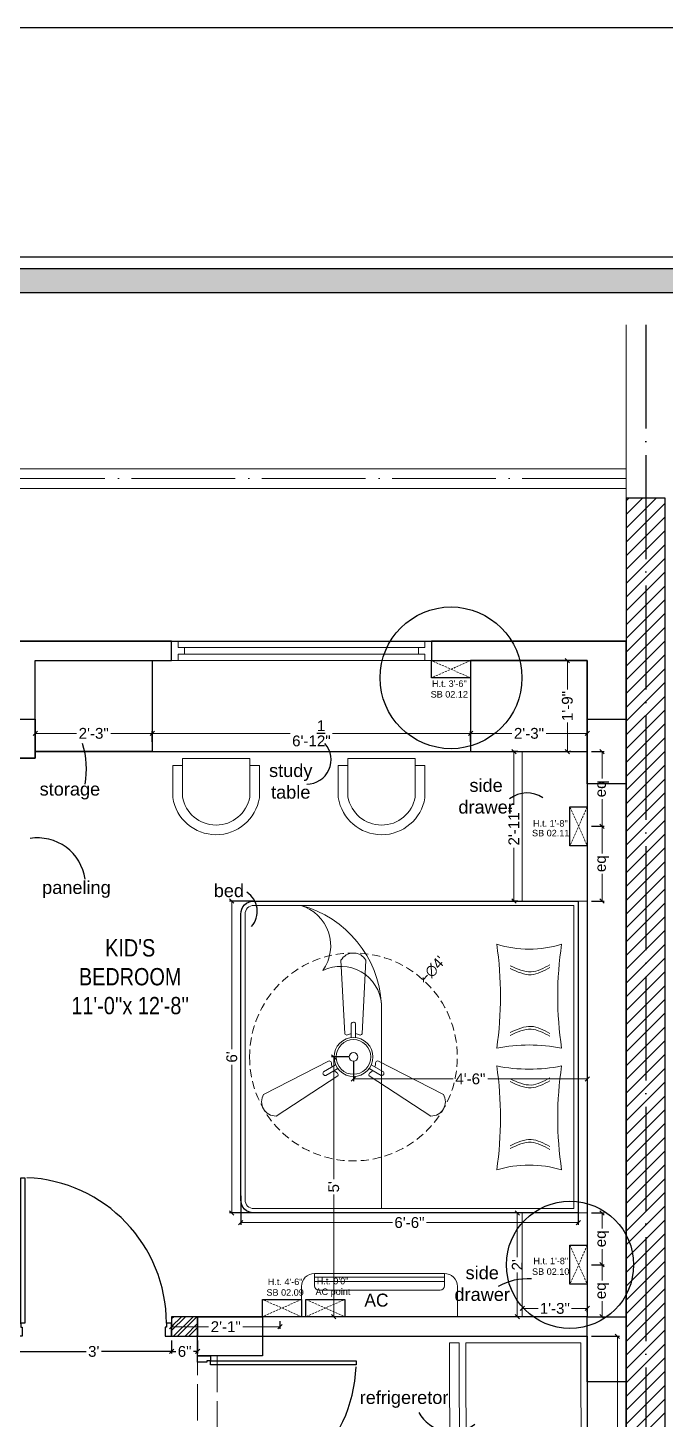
# Model space of a CAD drawing. Header units: millimetres. Extents: x 56222 to 3066687, y -650199 to -121287.
# Drawn here: x 148727.1 to 148874.3, y -177256.2 to -176934.9 of the extents above; entities that cross this region are included whole.
import ezdxf

# ---------------------------------------------------------------- set-up
doc = ezdxf.new("R2010")
doc.units = ezdxf.units.MM
doc.header["$MEASUREMENT"] = 0
doc.header["$PDMODE"] = 35
for name, pattern in [('ACAD_ISO02W100', [15, 12, -3]), ('ACAD_ISO04W100', [30, 24, -3, 0, -3]), ('DASHED', [0.75, 0.5, -0.25]), ('DASHED2', [0.375, 0.25, -0.125])]:
    doc.linetypes.add(name, pattern=pattern)
doc.layers.get('Defpoints').update_dxf_attribs({"color": 220})
doc.layers.add('AR DOOR', color=40, linetype='Continuous')
doc.layers.add('AR ELE-5', color=134, linetype='Continuous')
for name, color, linetype, lineweight in [('COLUMN', 1, 'Continuous', 30), ('dim05', 1, 'Continuous', 13), ('el', 7, 'Continuous', 20), ('ELEC-wires', 1, 'DASHED2', 13), ('Electrical', 84, 'Continuous', 30), ('FIRST FLOOR', 7, 'Continuous', 9), ('FIRST FLOOR ( DW_RAIL )', 7, 'Continuous', 9), ('FIRST FLOOR ( TEXT )', 7, 'Continuous', 9), ('FIRST FLOOR_( PLine )_', 251, 'Continuous', 30), ('FURNITURE', 32, 'Continuous', 9), ('GROUND FLOOR', 7, 'Continuous', 9), ('GROUND FLOOR  ( HATCH )', 251, 'Continuous', 9), ('GROUND FLOOR  ( PLINE )', 251, 'Continuous', 30), ('Labelling', 1, 'Continuous', 25), ('NAME PLATE', 7, 'Continuous', 25), ('Text', 7, 'Continuous', 15), ('wall', 7, 'Continuous', 30), ('X_PLOT', 1, 'Continuous', 9), ('XX~SLAB ( BEAM )~ ( DIM )', 7, 'Continuous', 9)]:
    doc.layers.add(name, color=color, linetype=linetype, lineweight=lineweight)
doc.layers.add('XX~SLAB ( PLINE )', color=251, linetype='Continuous', plot=False)
doc.styles.add('Arial', font='arial.ttf')
doc.styles.add('century g', font='GOTHIC.TTF')
doc.styles.add('KATHA', font='swissc.ttf')
doc.styles.get("Standard").update_dxf_attribs({"font": 'arial.ttf', "height": 6})
doc.styles.add('style4', font='ARIALN.TTF')
doc.styles.add('TEXT', font='eurr____.ttf')
doc.dimstyles.new('Archana', dxfattribs={"dimtxt": 2, "dimasz": 0.75, "dimexe": 0.5, "dimexo": 0.5, "dimgap": 0, "dimtad": 0, "dimzin": 0, "dimdsep": 46, "dimlunit": 4, "dimtxsty": 'century g', "dimblk": 'OBLIQUE', "dimcen": 0, "dimdle": 1, "dimclrd": 256, "dimclre": 256, "dimclrt": 256, "dimadec": 0, "dimazin": 0, "dimtfac": 1, "dimtofl": 0, "dimtmove": 1, "dimatfit": 3, "dimfxl": 1, "dimfxlon": 1, "dimtolj": 1, "dimtzin": 0, "dimlwd": -1, "dimlwe": -1, "dimarcsym": 0})
doc.dimstyles.new('ISO-25', dxfattribs={"dimtxt": 2.5, "dimasz": 1, "dimexe": 0.5, "dimexo": 1, "dimtad": 0, "dimdec": 1, "dimlunit": 4, "dimtxsty": 'Standard', "dimblk": 'OBLIQUE', "dimcen": 2.5, "dimclrd": 1, "dimclre": 1, "dimclrt": 5, "dimadec": 0, "dimazin": 0, "dimtfac": 1, "dimtdec": 1, "dimtmove": 0, "dimatfit": 3, "dimfxl": 1, "dimlwd": -1, "dimarcsym": 0})

# ---------------------------------------------------------------- blocks, each defined once
blk = doc.blocks.new('LAYOUT FILE')
at = {"layer": 'NAME PLATE', "true_color": 0xd39e00}
h = blk.add_hatch(color=42, dxfattribs=at)
h.paths.add_polyline_path([(3346889.83, -513806.18), (3346889.83, -514260.7), (3347535.56, -514260.7), (3347535.56, -513806.18)])
h.paths.add_polyline_path([(3346894.36, -513810.71), (3347531.03, -513810.71), (3347531.03, -514256.17), (3346894.36, -514256.17)], flags=16)
at = {"layer": 'NAME PLATE', "color": 42, "true_color": 0xd39e00}
for points in [[(3346887.56, -513803.91), (3347537.83, -513803.91), (3347537.83, -514262.96), (3346887.56, -514262.96)], [(3346889.83, -513806.18), (3347535.56, -513806.18), (3347535.56, -514260.7), (3346889.83, -514260.7)], [(3346894.36, -513810.71), (3347531.03, -513810.71), (3347531.03, -514256.17), (3346894.36, -514256.17)]]:
    blk.add_lwpolyline(points, close=True, dxfattribs=at)
blk = doc.blocks.new('_Oblique')
at = {"layer": 'wall', "color": 0, "lineweight": -2}
blk.add_line((-0.5, -0.5), (0.5, 0.5), dxfattribs=at)
blk = doc.blocks.new('*D116')
at = {"layer": 'Defpoints', "color": 0, "transparency": 16777216}
for p in [(148829.41, -177097.86), (148755.85, -177100.77), (148829.41, -177100.77)]:
    blk.add_point(p, dxfattribs=at)
at = {"layer": 'dim05', "color": 1, "linetype": 'Continuous', "lineweight": -2, "transparency": 16777216}
for p, q in [((148755.85, -177099.77), (148755.85, -177097.36)), ((148829.41, -177099.77), (148829.41, -177097.36))]:
    blk.add_line(p, q, dxfattribs=at)
at = {"layer": 'dim05', "color": 1, "linetype": 'Continuous', "transparency": 16777216}
for p, q in [((148755.85, -177097.86), (148787.76, -177097.86)), ((148829.41, -177097.86), (148797.49, -177097.86))]:
    blk.add_line(p, q, dxfattribs=at)
at = {"layer": 'dim05', "color": 1, "transparency": 16777216, "rotation": 180}
blk.add_blockref('_Oblique', (148755.85, -177097.86), dxfattribs=at)
at = {"layer": 'dim05', "color": 1, "transparency": 16777216}
blk.add_blockref('_Oblique', (148829.41, -177097.86), dxfattribs=at)
at = {"layer": 'dim05', "color": 5, "lineweight": 25, "transparency": 16777216, "insert": (148792.63, -177097.86), "char_height": 2.5, "attachment_point": 5, "style": 'Arial'}
blk.add_mtext('6\'-1{\\H1x;\\S1/2;}"', dxfattribs=at)
blk = doc.blocks.new('*D117')
at = {"layer": 'Defpoints', "color": 0, "transparency": 16777216}
for p in [(148851.75, -177081.04), (148852.79, -177081.04), (148851.55, -177102.04)]:
    blk.add_point(p, dxfattribs=at)
at = {"layer": 'dim05', "color": 1, "linetype": 'Continuous', "lineweight": -2, "transparency": 16777216}
for p, q in [((148851.79, -177081.04), (148851.25, -177081.04)), ((148852.55, -177102.04), (148852.25, -177102.04))]:
    blk.add_line(p, q, dxfattribs=at)
at = {"layer": 'dim05', "color": 1, "linetype": 'Continuous', "transparency": 16777216}
for p, q in [((148851.75, -177081.04), (148851.75, -177087.71)), ((148851.75, -177102.04), (148851.75, -177095.37))]:
    blk.add_line(p, q, dxfattribs=at)
at = {"layer": 'dim05', "color": 1, "transparency": 16777216}
for p, rotation in [((148851.75, -177081.04), 90), ((148851.75, -177102.04), 270)]:
    blk.add_blockref('_Oblique', p, dxfattribs=dict(at, rotation=rotation))
at = {"layer": 'dim05', "color": 5, "lineweight": 25, "transparency": 16777216, "insert": (148851.75, -177091.54), "char_height": 2.5, "attachment_point": 5, "rotation": 90, "style": 'Arial'}
blk.add_mtext('1\'-9"', dxfattribs=at)
blk = doc.blocks.new('*D118')
at = {"layer": 'Defpoints', "color": 0, "transparency": 16777216}
for p in [(148841.35, -177102.04), (148839.39, -177136.57), (148841.35, -177136.57)]:
    blk.add_point(p, dxfattribs=at)
at = {"layer": 'dim05', "color": 1, "linetype": 'Continuous', "lineweight": -2, "transparency": 16777216}
for p, q in [((148840.35, -177102.04), (148838.89, -177102.04)), ((148840.35, -177136.57), (148838.89, -177136.57))]:
    blk.add_line(p, q, dxfattribs=at)
at = {"layer": 'dim05', "color": 1, "linetype": 'Continuous', "transparency": 16777216}
for p, q in [((148839.39, -177102.04), (148839.39, -177114.36)), ((148839.39, -177136.57), (148839.39, -177124.25))]:
    blk.add_line(p, q, dxfattribs=at)
at = {"layer": 'dim05', "color": 1, "transparency": 16777216}
for p, rotation in [((148839.39, -177102.04), 90), ((148839.39, -177136.57), 270)]:
    blk.add_blockref('_Oblique', p, dxfattribs=dict(at, rotation=rotation))
at = {"layer": 'dim05', "color": 5, "lineweight": 25, "transparency": 16777216, "insert": (148839.39, -177119.3), "char_height": 2.5, "attachment_point": 5, "rotation": 90, "style": 'Arial'}
blk.add_mtext('2\'-11"', dxfattribs=at)
blk = doc.blocks.new('*D119')
at = {"layer": 'Defpoints', "color": 0, "transparency": 16777216}
for p in [(148841.35, -177208.57), (148840.18, -177232.54), (148841.35, -177232.54)]:
    blk.add_point(p, dxfattribs=at)
at = {"layer": 'dim05', "color": 1, "linetype": 'Continuous', "lineweight": -2, "transparency": 16777216}
for p, q in [((148840.35, -177208.57), (148839.68, -177208.57)), ((148840.35, -177232.54), (148839.68, -177232.54))]:
    blk.add_line(p, q, dxfattribs=at)
at = {"layer": 'dim05', "color": 1, "linetype": 'Continuous', "transparency": 16777216}
for p, q in [((148840.18, -177208.57), (148840.18, -177218.76)), ((148840.18, -177232.54), (148840.18, -177222.35))]:
    blk.add_line(p, q, dxfattribs=at)
at = {"layer": 'dim05', "color": 1, "transparency": 16777216}
for p, rotation in [((148840.18, -177208.57), 90), ((148840.18, -177232.54), 270)]:
    blk.add_blockref('_Oblique', p, dxfattribs=dict(at, rotation=rotation))
at = {"layer": 'dim05', "color": 5, "lineweight": 25, "transparency": 16777216, "insert": (148840.18, -177220.55), "char_height": 2.5, "attachment_point": 5, "rotation": 90, "style": 'Arial'}
blk.add_mtext("2'", dxfattribs=at)
blk = doc.blocks.new('*D120')
at = {"layer": 'Defpoints', "color": 0, "transparency": 16777216}
for p in [(148841.35, -177230.21), (148856.35, -177230.51), (148856.35, -177230.64)]:
    blk.add_point(p, dxfattribs=at)
at = {"layer": 'dim05', "color": 1, "linetype": 'Continuous', "transparency": 16777216}
for p, q in [((148841.35, -177230.64), (148845.02, -177230.64)), ((148856.35, -177230.64), (148852.68, -177230.64))]:
    blk.add_line(p, q, dxfattribs=at)
at = {"layer": 'dim05', "color": 1, "linetype": 'Continuous', "lineweight": -2, "transparency": 16777216}
for p, q in [((148841.35, -177231.21), (148841.35, -177231.14)), ((148856.35, -177231.51), (148856.35, -177231.14))]:
    blk.add_line(p, q, dxfattribs=at)
at = {"layer": 'dim05', "color": 1, "transparency": 16777216, "rotation": 180}
blk.add_blockref('_Oblique', (148841.35, -177230.64), dxfattribs=at)
at = {"layer": 'dim05', "color": 1, "transparency": 16777216}
blk.add_blockref('_Oblique', (148856.35, -177230.64), dxfattribs=at)
at = {"layer": 'dim05', "color": 5, "lineweight": 25, "transparency": 16777216, "insert": (148848.85, -177230.64), "char_height": 2.5, "attachment_point": 5, "style": 'Arial'}
blk.add_mtext('1\'-3"', dxfattribs=at)
blk = doc.blocks.new('*D121')
at = {"layer": 'Defpoints', "color": 0, "transparency": 16777216}
for p in [(148776.32, -177203.62), (148854.25, -177205.7), (148854.25, -177210.81)]:
    blk.add_point(p, dxfattribs=at)
at = {"layer": 'dim05', "color": 1, "linetype": 'Continuous', "lineweight": -2, "transparency": 16777216}
for p, q in [((148776.32, -177204.62), (148776.32, -177211.31)), ((148854.25, -177206.7), (148854.25, -177211.31))]:
    blk.add_line(p, q, dxfattribs=at)
at = {"layer": 'dim05', "color": 1, "linetype": 'Continuous', "transparency": 16777216}
for p, q in [((148776.32, -177210.81), (148811.33, -177210.81)), ((148854.25, -177210.81), (148819.24, -177210.81))]:
    blk.add_line(p, q, dxfattribs=at)
at = {"layer": 'dim05', "color": 1, "transparency": 16777216, "rotation": 180}
blk.add_blockref('_Oblique', (148776.32, -177210.81), dxfattribs=at)
at = {"layer": 'dim05', "color": 1, "transparency": 16777216}
blk.add_blockref('_Oblique', (148854.25, -177210.81), dxfattribs=at)
at = {"layer": 'dim05', "color": 5, "lineweight": 25, "transparency": 16777216, "insert": (148815.28, -177210.81), "char_height": 2.5, "attachment_point": 5, "style": 'Arial'}
blk.add_mtext('6\'-6"', dxfattribs=at)
blk = doc.blocks.new('*D122')
at = {"layer": 'Defpoints', "color": 0, "transparency": 16777216}
for p in [(148774.25, -177136.57), (148780.45, -177136.57), (148780.45, -177208.57)]:
    blk.add_point(p, dxfattribs=at)
at = {"layer": 'dim05', "color": 1, "linetype": 'Continuous', "lineweight": -2, "transparency": 16777216}
for p, q in [((148779.45, -177136.57), (148773.75, -177136.57)), ((148779.45, -177208.57), (148773.75, -177208.57))]:
    blk.add_line(p, q, dxfattribs=at)
at = {"layer": 'dim05', "color": 1, "linetype": 'Continuous', "transparency": 16777216}
for p, q in [((148774.25, -177136.57), (148774.25, -177170.78)), ((148774.25, -177208.57), (148774.25, -177174.35))]:
    blk.add_line(p, q, dxfattribs=at)
at = {"layer": 'dim05', "color": 1, "transparency": 16777216}
for p, rotation in [((148774.25, -177136.57), 90), ((148774.25, -177208.57), 270)]:
    blk.add_blockref('_Oblique', p, dxfattribs=dict(at, rotation=rotation))
at = {"layer": 'dim05', "color": 5, "lineweight": 25, "transparency": 16777216, "insert": (148774.25, -177172.57), "char_height": 2.5, "attachment_point": 5, "rotation": 90, "style": 'Arial'}
blk.add_mtext("6'", dxfattribs=at)
blk = doc.blocks.new('*D123')
at = {"layer": 'Defpoints', "color": 0, "transparency": 16777216}
for p in [(148856.35, -177093.26), (148856.35, -177097.86), (148829.41, -177100.77)]:
    blk.add_point(p, dxfattribs=at)
at = {"layer": 'dim05', "color": 1, "linetype": 'Continuous', "lineweight": -2, "transparency": 16777216}
for p, q in [((148856.35, -177094.26), (148856.35, -177098.36)), ((148829.41, -177099.77), (148829.41, -177097.36))]:
    blk.add_line(p, q, dxfattribs=at)
at = {"layer": 'dim05', "color": 1, "linetype": 'Continuous', "transparency": 16777216}
for p, q in [((148829.41, -177097.86), (148838.91, -177097.86)), ((148856.35, -177097.86), (148846.85, -177097.86))]:
    blk.add_line(p, q, dxfattribs=at)
at = {"layer": 'dim05', "color": 1, "transparency": 16777216, "rotation": 180}
blk.add_blockref('_Oblique', (148829.41, -177097.86), dxfattribs=at)
at = {"layer": 'dim05', "color": 1, "transparency": 16777216}
blk.add_blockref('_Oblique', (148856.35, -177097.86), dxfattribs=at)
at = {"layer": 'dim05', "color": 5, "lineweight": 25, "transparency": 16777216, "insert": (148842.88, -177097.86), "char_height": 2.5, "attachment_point": 5, "style": 'Arial'}
blk.add_mtext('2\'-3"', dxfattribs=at)
blk = doc.blocks.new('*D124')
at = {"layer": 'Defpoints', "color": 0, "transparency": 16777216}
for p in [(148728.85, -177096.77), (148755.85, -177097.86), (148755.85, -177100.77)]:
    blk.add_point(p, dxfattribs=at)
at = {"layer": 'dim05', "color": 1, "linetype": 'Continuous', "lineweight": -2, "transparency": 16777216}
for p, q in [((148728.85, -177097.77), (148728.85, -177098.36)), ((148755.85, -177099.77), (148755.85, -177097.36))]:
    blk.add_line(p, q, dxfattribs=at)
at = {"layer": 'dim05', "color": 1, "linetype": 'Continuous', "transparency": 16777216}
for p, q in [((148728.85, -177097.86), (148738.38, -177097.86)), ((148755.85, -177097.86), (148746.32, -177097.86))]:
    blk.add_line(p, q, dxfattribs=at)
at = {"layer": 'dim05', "color": 1, "transparency": 16777216, "rotation": 180}
blk.add_blockref('_Oblique', (148728.85, -177097.86), dxfattribs=at)
at = {"layer": 'dim05', "color": 1, "transparency": 16777216}
blk.add_blockref('_Oblique', (148755.85, -177097.86), dxfattribs=at)
at = {"layer": 'dim05', "color": 5, "lineweight": 25, "transparency": 16777216, "insert": (148742.35, -177097.86), "char_height": 2.5, "attachment_point": 5, "style": 'Arial'}
blk.add_mtext('2\'-3"', dxfattribs=at)
blk = doc.blocks.new('*U19')
for points in [[(-1160, 0), (-1120, 0), (-1120, 30), (-1110, 30), (-1110, 100), (-1160, 100)], [(0, 0), (0, -1120), (-30, -1120), (-30, 0)], [(40, 0), (0, 0), (0, 30), (-10, 30), (-10, 100), (40, 100)]]:
    blk.add_lwpolyline(points, close=True)
at = {"layer": 'AR ELE-5', "linetype": 'ByBlock', "ltscale": 15}
blk.add_arc((2, 1), 1122, 180.0347, 267.627, dxfattribs=at)
blk = doc.blocks.new('*D189')
at = {"layer": 'Defpoints', "color": 0, "transparency": 16777216}
for p in [(148760.35, -177237.04), (148766.35, -177237.04), (148760.35, -177240.57)]:
    blk.add_point(p, dxfattribs=at)
at = {"layer": 'dim05', "color": 5, "linetype": 'Continuous', "lineweight": -2, "transparency": 16777216}
for p, q in [((148760.35, -177238.04), (148760.35, -177241.07)), ((148766.35, -177238.04), (148766.35, -177241.07))]:
    blk.add_line(p, q, dxfattribs=at)
at = {"layer": 'dim05', "color": 5, "linetype": 'Continuous', "lineweight": 30, "transparency": 16777216}
for p, q in [((148760.35, -177240.57), (148761.28, -177240.57)), ((148766.35, -177240.57), (148765.42, -177240.57))]:
    blk.add_line(p, q, dxfattribs=at)
at = {"layer": 'dim05', "color": 5, "lineweight": 30, "transparency": 16777216, "rotation": 180}
blk.add_blockref('_Oblique', (148760.35, -177240.57), dxfattribs=at)
at = {"layer": 'dim05', "color": 5, "lineweight": 30, "transparency": 16777216}
blk.add_blockref('_Oblique', (148766.35, -177240.57), dxfattribs=at)
at = {"layer": 'dim05', "color": 5, "lineweight": 30, "transparency": 16777216, "insert": (148763.35, -177240.57), "char_height": 2.5, "attachment_point": 5, "style": 'Arial'}
blk.add_mtext('6"', dxfattribs=at)
blk = doc.blocks.new('*D190')
at = {"layer": 'Defpoints', "color": 0, "transparency": 16777216}
for p in [(148724.35, -177237.04), (148760.35, -177237.04), (148724.35, -177240.57)]:
    blk.add_point(p, dxfattribs=at)
at = {"layer": 'dim05', "color": 5, "linetype": 'Continuous', "lineweight": -2, "transparency": 16777216}
for p, q in [((148724.35, -177238.04), (148724.35, -177241.07)), ((148760.35, -177238.04), (148760.35, -177241.07))]:
    blk.add_line(p, q, dxfattribs=at)
at = {"layer": 'dim05', "color": 5, "linetype": 'Continuous', "lineweight": 30, "transparency": 16777216}
for p, q in [((148724.35, -177240.57), (148740.57, -177240.57)), ((148760.35, -177240.57), (148744.12, -177240.57))]:
    blk.add_line(p, q, dxfattribs=at)
at = {"layer": 'dim05', "color": 5, "lineweight": 30, "transparency": 16777216, "rotation": 180}
blk.add_blockref('_Oblique', (148724.35, -177240.57), dxfattribs=at)
at = {"layer": 'dim05', "color": 5, "lineweight": 30, "transparency": 16777216}
blk.add_blockref('_Oblique', (148760.35, -177240.57), dxfattribs=at)
at = {"layer": 'dim05', "color": 5, "lineweight": 30, "transparency": 16777216, "insert": (148742.35, -177240.57), "char_height": 2.5, "attachment_point": 5, "style": 'Arial'}
blk.add_mtext("3'", dxfattribs=at)
blk = doc.blocks.new('6616')
at = {"color": 242, "linetype": 'DASHED', "true_color": 0xcd2027}
for p, q in [((386784.79, -36915.77), (386775.78, -36911.78)), ((386784.79, -36911.78), (386775.78, -36915.77))]:
    blk.add_line(p, q, dxfattribs=at)
at = {"layer": 'ELEC-wires', "color": 5, "linetype": 'ByBlock', "lineweight": 30, "ltscale": 4}
blk.add_lwpolyline([(386775.78, -36911.78), (386784.79, -36911.78), (386784.79, -36915.77), (386775.78, -36915.77)], close=True, dxfattribs=at)
blk = doc.blocks.new('*D297')
at = {"layer": 'Defpoints', "color": 0, "transparency": 16777216}
for p in [(148760.35, -177232.54), (148785.36, -177232.54), (148785.36, -177234.84)]:
    blk.add_point(p, dxfattribs=at)
at = {"layer": 'dim05', "color": 1, "linetype": 'Continuous', "lineweight": -2, "transparency": 16777216}
for p, q in [((148760.35, -177233.54), (148760.35, -177235.34)), ((148785.36, -177233.54), (148785.36, -177235.34))]:
    blk.add_line(p, q, dxfattribs=at)
at = {"layer": 'dim05', "color": 1, "linetype": 'Continuous', "transparency": 16777216}
for p, q in [((148760.35, -177234.84), (148768.88, -177234.84)), ((148785.36, -177234.84), (148776.82, -177234.84))]:
    blk.add_line(p, q, dxfattribs=at)
at = {"layer": 'dim05', "color": 1, "transparency": 16777216, "rotation": 180}
blk.add_blockref('_Oblique', (148760.35, -177234.84), dxfattribs=at)
at = {"layer": 'dim05', "color": 1, "transparency": 16777216}
blk.add_blockref('_Oblique', (148785.36, -177234.84), dxfattribs=at)
at = {"layer": 'dim05', "color": 5, "lineweight": 25, "transparency": 16777216, "insert": (148772.85, -177234.84), "char_height": 2.5, "attachment_point": 5, "style": 'Arial'}
blk.add_mtext('2\'-1"', dxfattribs=at)
blk = doc.blocks.new('*D298')
at = {"layer": 'Defpoints', "color": 0, "transparency": 16777216}
for p in [(148856.35, -177220.55), (148856.35, -177232.54), (148859.76, -177232.54)]:
    blk.add_point(p, dxfattribs=at)
at = {"layer": 'dim05', "color": 1, "linetype": 'Continuous', "lineweight": -2, "transparency": 16777216}
for p, q in [((148857.35, -177220.55), (148860.26, -177220.55)), ((148857.35, -177232.54), (148860.26, -177232.54))]:
    blk.add_line(p, q, dxfattribs=at)
at = {"layer": 'dim05', "color": 1, "linetype": 'Continuous', "transparency": 16777216}
for p, q in [((148859.76, -177220.55), (148859.76, -177224.17)), ((148859.76, -177232.54), (148859.76, -177228.93))]:
    blk.add_line(p, q, dxfattribs=at)
at = {"layer": 'dim05', "color": 1, "transparency": 16777216}
for p, rotation in [((148859.76, -177220.55), 90), ((148859.76, -177232.54), 270)]:
    blk.add_blockref('_Oblique', p, dxfattribs=dict(at, rotation=rotation))
at = {"layer": 'dim05', "color": 5, "lineweight": 25, "transparency": 16777216, "insert": (148859.76, -177226.55), "char_height": 2.5, "attachment_point": 5, "rotation": 90, "style": 'Arial'}
blk.add_mtext('eq', dxfattribs=at)
blk = doc.blocks.new('*D299')
at = {"layer": 'Defpoints', "color": 0, "transparency": 16777216}
for p in [(148856.35, -177208.57), (148859.76, -177208.57), (148856.35, -177220.55)]:
    blk.add_point(p, dxfattribs=at)
at = {"layer": 'dim05', "color": 1, "linetype": 'Continuous', "lineweight": -2, "transparency": 16777216}
for p, q in [((148857.35, -177208.57), (148860.26, -177208.57)), ((148857.35, -177220.55), (148860.26, -177220.55))]:
    blk.add_line(p, q, dxfattribs=at)
at = {"layer": 'dim05', "color": 1, "linetype": 'Continuous', "transparency": 16777216}
for p, q in [((148859.76, -177208.57), (148859.76, -177212.18)), ((148859.76, -177220.55), (148859.76, -177216.94))]:
    blk.add_line(p, q, dxfattribs=at)
at = {"layer": 'dim05', "color": 1, "transparency": 16777216}
for p, rotation in [((148859.76, -177208.57), 90), ((148859.76, -177220.55), 270)]:
    blk.add_blockref('_Oblique', p, dxfattribs=dict(at, rotation=rotation))
at = {"layer": 'dim05', "color": 5, "lineweight": 25, "transparency": 16777216, "insert": (148859.76, -177214.56), "char_height": 2.5, "attachment_point": 5, "rotation": 90, "style": 'Arial'}
blk.add_mtext('eq', dxfattribs=at)
blk = doc.blocks.new('*D300')
at = {"layer": 'Defpoints', "color": 0, "transparency": 16777216}
for p in [(148856.35, -177119.3), (148856.35, -177136.57), (148859.76, -177136.57)]:
    blk.add_point(p, dxfattribs=at)
at = {"layer": 'dim05', "color": 1, "linetype": 'Continuous', "lineweight": -2, "transparency": 16777216}
for p, q in [((148857.35, -177119.3), (148860.26, -177119.3)), ((148857.35, -177136.57), (148860.26, -177136.57))]:
    blk.add_line(p, q, dxfattribs=at)
at = {"layer": 'dim05', "color": 1, "linetype": 'Continuous', "transparency": 16777216}
for p, q in [((148859.76, -177119.3), (148859.76, -177125.56)), ((148859.76, -177136.57), (148859.76, -177130.31))]:
    blk.add_line(p, q, dxfattribs=at)
at = {"layer": 'dim05', "color": 1, "transparency": 16777216}
for p, rotation in [((148859.76, -177119.3), 90), ((148859.76, -177136.57), 270)]:
    blk.add_blockref('_Oblique', p, dxfattribs=dict(at, rotation=rotation))
at = {"layer": 'dim05', "color": 5, "lineweight": 25, "transparency": 16777216, "insert": (148859.76, -177127.94), "char_height": 2.5, "attachment_point": 5, "rotation": 90, "style": 'Arial'}
blk.add_mtext('eq', dxfattribs=at)
blk = doc.blocks.new('*D301')
at = {"layer": 'Defpoints', "color": 0, "transparency": 16777216}
for p in [(148856.35, -177102.04), (148859.76, -177102.04), (148856.35, -177119.3)]:
    blk.add_point(p, dxfattribs=at)
at = {"layer": 'dim05', "color": 1, "linetype": 'Continuous', "lineweight": -2, "transparency": 16777216}
for p, q in [((148857.35, -177102.04), (148860.26, -177102.04)), ((148857.35, -177119.3), (148860.26, -177119.3))]:
    blk.add_line(p, q, dxfattribs=at)
at = {"layer": 'dim05', "color": 1, "linetype": 'Continuous', "transparency": 16777216}
for p, q in [((148859.76, -177102.04), (148859.76, -177108.3)), ((148859.76, -177119.3), (148859.76, -177113.05))]:
    blk.add_line(p, q, dxfattribs=at)
at = {"layer": 'dim05', "color": 1, "transparency": 16777216}
for p, rotation in [((148859.76, -177102.04), 90), ((148859.76, -177119.3), 270)]:
    blk.add_blockref('_Oblique', p, dxfattribs=dict(at, rotation=rotation))
at = {"layer": 'dim05', "color": 5, "lineweight": 25, "transparency": 16777216, "insert": (148859.76, -177110.67), "char_height": 2.5, "attachment_point": 5, "rotation": 90, "style": 'Arial'}
blk.add_mtext('eq', dxfattribs=at)
blk = doc.blocks.new('*D303')
at = {"layer": 'Defpoints', "color": 0, "transparency": 16777216}
for p in [(148856.35, -177237.04), (148856.35, -177301.29), (148863.33, -177301.29)]:
    blk.add_point(p, dxfattribs=at)
at = {"layer": 'dim05', "color": 1, "linetype": 'Continuous', "lineweight": -2, "transparency": 16777216}
for p, q in [((148857.35, -177237.04), (148863.83, -177237.04)), ((148857.35, -177301.29), (148863.83, -177301.29))]:
    blk.add_line(p, q, dxfattribs=at)
at = {"layer": 'dim05', "color": 1, "linetype": 'Continuous', "transparency": 16777216}
for p, q in [((148863.33, -177237.04), (148863.33, -177265.22)), ((148863.33, -177301.29), (148863.33, -177273.11))]:
    blk.add_line(p, q, dxfattribs=at)
at = {"layer": 'dim05', "color": 1, "transparency": 16777216}
for p, rotation in [((148863.33, -177237.04), 90), ((148863.33, -177301.29), 270)]:
    blk.add_blockref('_Oblique', p, dxfattribs=dict(at, rotation=rotation))
at = {"layer": 'dim05', "color": 5, "lineweight": 25, "transparency": 16777216, "insert": (148863.33, -177269.17), "char_height": 2.5, "attachment_point": 5, "rotation": 90, "style": 'Arial'}
blk.add_mtext('5\'-4"', dxfattribs=at)
blk = doc.blocks.new('fan')
at = {"layer": 'Electrical', "lineweight": 15, "ltscale": 20}
for p, q in [((3300835.29, -509900.78), (3300836.47, -509923.43)), ((3300841.81, -509923.43), (3300842.99, -509900.78)), ((3300838.47, -509924.57), (3300838.47, -509920.25)), ((3300839.81, -509920.28), (3300839.81, -509924.57)), ((3300831.66, -509931.77), (3300811.45, -509942.07)), ((3300866.83, -509942.07), (3300846.62, -509931.77)), ((3300815.3, -509948.74), (3300834.33, -509936.39)), ((3300829.93, -509935.08), (3300833.64, -509932.93)), ((3300834.31, -509934.09), (3300830.57, -509936.25)), ((3300843.95, -509936.39), (3300862.98, -509948.74)), ((3300847.68, -509936.23), (3300843.97, -509934.09)), ((3300844.64, -509932.93), (3300848.38, -509935.09))]:
    blk.add_line(p, q, dxfattribs=at)
at = {"layer": 'Electrical', "linetype": 'DASHED', "lineweight": 15, "ltscale": 5}
blk.add_circle((3300839.14, -509930.53), 32, dxfattribs=at)
at = {"layer": 'Electrical', "lineweight": 15, "ltscale": 20}
for centre, major_axis, start_param, end_param in [((3300839.14, -509902.94), (3.12, 3.12), -0.272136, 1.842967), ((3300837.1, -509923.08), (0.51, 0.51), 2.863014, 4.257784), ((3300839.14, -509926.42), (2.27, -2.27), 2.565057, 2.951308), ((3300839.13, -509920.5), (0.501, 0.501), -0.465536, 1.983618), ((3300839.14, -509926.42), (2.27, 2.27), 0.19032, 0.57657), ((3300841.18, -509923.08), (0.51, -0.51), 5.167028, 6.561799), ((3300839.14, -509930.53), (4.24, -4.24), 3.14161, 9.424795), ((3300839.14, -509930.53), (3.77, -3.77), 1.749190548672175e-05, 6.283202799085073), ((3300831.67, -509932.49), (0.51, -0.51), 0.978238, 2.373008), ((3300839.14, -509930.53), (0.943, 0.943), 1.570814, 7.853999), ((3300846.61, -509932.49), (0.51, -0.51), 2.339416, 3.734186), ((3300830.46, -509935.55), (0.501, -0.501), 3.199655, 5.648809), ((3300835.59, -509932.58), (2.27, -2.27), 3.855511, 4.241762), ((3300835.59, -509932.58), (2.27, -2.27), 4.659452, 5.045703), ((3300833.71, -509936.02), (0.51, 0.51), -1.325776, 0.068994), ((3300844.57, -509936.02), (0.51, -0.51), 3.072633, 4.467404), ((3300842.69, -509932.58), (2.27, 2.27), 4.37911, 4.765361), ((3300842.69, -509932.58), (2.27, 2.27), 5.183051, 5.569301), ((3300847.83, -509935.54), (0.501, 0.501), 3.723254, 6.172408), ((3300815.25, -509944.32), (3.12, -3.12), 3.393055, 5.508159), ((3300863.03, -509944.32), (3.12, -3.12), 5.48745, 7.602554)]:
    blk.add_ellipse(centre, major_axis=major_axis, ratio=1, start_param=start_param, end_param=end_param, dxfattribs=at)
blk = doc.blocks.new('*D314')
at = {"layer": 'Defpoints', "color": 0, "transparency": 16777216}
for p in [(148802.35, -177172.57), (148856.35, -177172.57), (148856.35, -177177.64)]:
    blk.add_point(p, dxfattribs=at)
at = {"layer": 'dim05', "color": 1, "linetype": 'Continuous', "lineweight": -2, "transparency": 16777216}
for p, q in [((148802.35, -177173.57), (148802.35, -177178.14)), ((148856.35, -177173.57), (148856.35, -177178.14))]:
    blk.add_line(p, q, dxfattribs=at)
at = {"layer": 'dim05', "color": 1, "linetype": 'Continuous', "transparency": 16777216}
for p, q in [((148802.35, -177177.64), (148825.35, -177177.64)), ((148856.35, -177177.64), (148833.35, -177177.64))]:
    blk.add_line(p, q, dxfattribs=at)
at = {"layer": 'dim05', "color": 1, "transparency": 16777216, "rotation": 180}
blk.add_blockref('_Oblique', (148802.35, -177177.64), dxfattribs=at)
at = {"layer": 'dim05', "color": 1, "transparency": 16777216}
blk.add_blockref('_Oblique', (148856.35, -177177.64), dxfattribs=at)
at = {"layer": 'dim05', "color": 5, "lineweight": 25, "transparency": 16777216, "insert": (148829.35, -177177.64), "char_height": 2.5, "attachment_point": 5, "style": 'Arial'}
blk.add_mtext('4\'-6"', dxfattribs=at)
blk = doc.blocks.new('*D315')
at = {"layer": 'Defpoints', "color": 0, "transparency": 16777216}
for p in [(148802.35, -177172.57), (148797.79, -177232.54), (148803.57, -177232.54)]:
    blk.add_point(p, dxfattribs=at)
at = {"layer": 'dim05', "color": 1, "linetype": 'Continuous', "lineweight": -2, "transparency": 16777216}
for p, q in [((148801.35, -177172.57), (148797.29, -177172.57)), ((148802.57, -177232.54), (148797.29, -177232.54))]:
    blk.add_line(p, q, dxfattribs=at)
at = {"layer": 'dim05', "color": 1, "linetype": 'Continuous', "transparency": 16777216}
for p, q in [((148797.79, -177172.57), (148797.79, -177200.78)), ((148797.79, -177232.54), (148797.79, -177204.33))]:
    blk.add_line(p, q, dxfattribs=at)
at = {"layer": 'dim05', "color": 1, "transparency": 16777216}
for p, rotation in [((148797.79, -177172.57), 90), ((148797.79, -177232.54), 270)]:
    blk.add_blockref('_Oblique', p, dxfattribs=dict(at, rotation=rotation))
at = {"layer": 'dim05', "color": 5, "lineweight": 25, "transparency": 16777216, "insert": (148797.79, -177202.55), "char_height": 2.5, "attachment_point": 5, "rotation": 90, "style": 'Arial'}
blk.add_mtext("5'", dxfattribs=at)
blk = doc.blocks.new('*D318')
at = {"layer": 'Defpoints', "color": 0, "transparency": 16777216}
for p in [(148818.46, -177154.78), (148786.24, -177190.35)]:
    blk.add_point(p, dxfattribs=at)
at = {"layer": 'dim05', "transparency": 16777216}
blk.add_line((148819.47, -177153.67), (148818.46, -177154.78), dxfattribs=at)
at = {"layer": 'dim05', "transparency": 16777216, "xscale": 0.75, "yscale": 0.75, "zscale": 0.75, "rotation": 227.8301719995412}
blk.add_blockref('_Oblique', (148818.46, -177154.78), dxfattribs=at)
at = {"layer": 'dim05', "color": 5, "lineweight": 25, "transparency": 16777216, "insert": (148821.22, -177151.73), "char_height": 2.5, "attachment_point": 5, "rotation": 47.8302, "style": 'century g'}
blk.add_mtext("\\A1;∅4'", dxfattribs=at)
blk = doc.blocks.new('ac paln')
at = {"layer": 'Electrical', "lineweight": 15}
for p, q in [((389238.69, -37646.36), (389238.69, -37610.34)), ((389238.69, -37610.34), (389245.67, -37610.34)), ((389244.81, -37642.35), (389244.81, -37614.35)), ((389245.81, -37613.35), (389248.68, -37613.35)), ((389246.82, -37643.35), (389246.82, -37613.35)), ((389247.82, -37643.35), (389247.82, -37613.35)), ((389248.68, -37613.35), (389248.68, -37643.35)), ((389248.68, -37643.35), (389248.68, -37613.35)), ((389245.81, -37643.35), (389248.68, -37643.35)), ((389248.68, -37643.35), (389248.68, -37643.35)), ((389245.67, -37646.36), (389238.69, -37646.36))]:
    blk.add_line(p, q, dxfattribs=at)
for centre, start, end in [((389245.67, -37613.35), 0, 90), ((389245.67, -37643.35), 270, 0)]:
    blk.add_arc(centre, 3.01, start, end, dxfattribs=at)
at = {"layer": 'Electrical', "lineweight": 15, "extrusion": (0, 0, -1)}
for centre, start_param, end_param in [((389245.81, -37614.35), -0.785398, 0.785398), ((389245.81, -37642.35), 3.926991, 5.497787)]:
    blk.add_ellipse(centre, major_axis=(-0.71, 0.71), ratio=1, start_param=start_param, end_param=end_param, dxfattribs=at)
at = {"layer": 'Text', "style": 'TEXT'}
blk.add_text('AC', height=3, rotation=270, dxfattribs=at).set_placement((389241.02, -37624.87))

msp = doc.modelspace()

# ---------------------------------------------------------------- hatches: boundary and pattern name
at = {"layer": 'GROUND FLOOR  ( HATCH )'}
h = msp.add_hatch(dxfattribs=at)
h.set_pattern_fill('ANSI31', color=6, scale=18, style=0)
h.set_pattern_definition([(45, (32333.6614, -14773.8683), (-1.590990258, 1.590990258), [])])
h.paths.add_polyline_path([(148874.347, -177043.543), (148865.347, -177043.543), (148865.347, -177387.043), (148874.347, -177387.043)])
at = {"layer": 'GROUND FLOOR  ( PLINE )', "lineweight": 5}
h = msp.add_hatch(dxfattribs=at)
h.set_pattern_fill('ANSI32', color=3, scale=5)
h.set_pattern_definition([(45, (-603.2962, 0), (-1.325825215, 1.325825215), []), (45, (-602.4123, 0), (-1.325825215, 1.325825215), [])])
h.paths.add_polyline_path([(148766.347, -177232.543), (148760.347, -177232.543), (148760.347, -177237.043), (148766.347, -177237.043)])

# ---------------------------------------------------------------- linework, layer by layer
at = {"layer": 'COLUMN'}
for points in [[(148719.847, -177094.543), (148728.847, -177094.543), (148728.847, -177103.543), (148719.847, -177103.543)], [(148856.347, -177094.543), (148865.347, -177094.543), (148865.347, -177109.543), (148856.347, -177109.543)], [(148781.347, -177232.543), (148781.347, -177241.543), (148766.347, -177241.543), (148766.347, -177232.543)], [(148856.347, -177232.543), (148865.347, -177232.543), (148865.347, -177247.543), (148856.347, -177247.543)]]:
    msp.add_lwpolyline(points, close=True, dxfattribs=at)
at = {"layer": 'FIRST FLOOR'}
for p, q in [((148464.847, -177076.543), (148865.347, -177076.543)), ((148760.347, -177081.043), (148760.347, -177076.543)), ((148820.347, -177081.043), (148820.347, -177076.543)), ((148865.347, -177076.543), (148865.347, -177387.043)), ((148728.847, -177081.043), (148856.347, -177081.043)), ((148728.847, -177103.543), (148728.847, -177081.043)), ((148856.347, -177081.043), (148856.347, -177232.543)), ((148766.347, -177232.543), (148766.347, -177237.043)), ((148766.347, -177232.543), (148856.347, -177232.543)), ((148766.347, -177237.043), (148856.347, -177237.043)), ((148856.347, -177237.043), (148856.347, -177364.543))]:
    msp.add_line(p, q, dxfattribs=at)
at = {"layer": 'FIRST FLOOR', "linetype": 'ACAD_ISO02W100', "ltscale": 0.7}
msp.add_lwpolyline([(148770.847, -177277.543), (148766.347, -177277.543), (148766.347, -177241.543), (148770.847, -177241.543)], close=True, dxfattribs=at)
at = {"layer": 'FIRST FLOOR ( DW_RAIL )'}
msp.add_lwpolyline([(148820.347, -177076.543), (148818.847, -177076.543), (148818.847, -177078.043), (148817.347, -177078.043), (148817.347, -177079.543), (148763.347, -177079.543), (148763.347, -177078.043), (148761.847, -177078.043), (148761.847, -177076.543), (148760.347, -177076.543), (148760.347, -177081.043), (148761.847, -177081.043), (148761.847, -177079.543), (148763.347, -177079.543), (148763.347, -177078.043), (148817.347, -177078.043), (148817.347, -177079.543), (148818.847, -177079.543), (148818.847, -177081.043), (148820.347, -177081.043), (148820.347, -177076.543), (148760.347, -177076.543), (148760.347, -177081.043), (148820.347, -177081.043)], close=True, dxfattribs=at)
at = {"layer": 'FIRST FLOOR_( PLine )_'}
for points in [[(148728.847, -177081.043), (148760.347, -177081.043), (148760.347, -177076.543), (148646.347, -177076.543), (148646.347, -177081.043), (148719.847, -177081.043), (148719.847, -177178.543), (148724.347, -177178.543), (148724.347, -177103.543), (148728.847, -177103.543)], [(148865.347, -177076.543), (148820.347, -177076.543), (148820.347, -177081.043), (148856.347, -177081.043), (148856.347, -177232.543), (148766.347, -177232.543), (148766.347, -177237.043), (148856.347, -177237.043), (148856.347, -177364.543), (148823.342, -177364.543), (148823.342, -177369.043), (148856.347, -177369.043), (148856.347, -177387.043), (148865.347, -177387.043)]]:
    msp.add_lwpolyline(points, close=True, dxfattribs=at)
at = {"layer": 'FURNITURE', "lineweight": 30}
msp.add_line((148728.847, -177102.043), (148856.347, -177102.043), dxfattribs=at)
at = {"layer": 'FURNITURE'}
for p, q in [((148762.829, -177107.532, -0.036), (148762.829, -177103.625, -0.036)), ((148778.38, -177103.625, -0.036), (148762.829, -177103.625, -0.036)), ((148778.38, -177103.625, -0.036), (148778.38, -177107.532, -0.036)), ((148801.062, -177107.532, -0.036), (148801.062, -177103.625, -0.036)), ((148816.613, -177103.625, -0.036), (148801.062, -177103.625, -0.036)), ((148816.613, -177103.625, -0.036), (148816.613, -177107.532, -0.036)), ((148808.822, -177207.567), (148808.822, -177160.374))]:
    msp.add_line(p, q, dxfattribs=at)
at = {"layer": 'FURNITURE', "lineweight": 30}
for points in [[(148728.847, -177081.043), (148755.847, -177081.043), (148755.847, -177102.043), (148728.847, -177102.043)], [(148856.347, -177081.043), (148829.405, -177081.043), (148829.405, -177102.043), (148856.347, -177102.043)]]:
    msp.add_lwpolyline(points, close=True, dxfattribs=at)
at = {"layer": 'FURNITURE'}
for points in [[(148856.347, -177102.043), (148841.347, -177102.043), (148841.347, -177136.567), (148856.347, -177136.567)], [(148856.347, -177208.567), (148841.347, -177208.567), (148841.347, -177232.543), (148856.347, -177232.543)], [(148824.614, -177268.541), (148826.827, -177268.541), (148826.741, -177238.543), (148824.528, -177238.543)], [(148828.376, -177268.541), (148854.933, -177268.541), (148854.847, -177238.543), (148828.29, -177238.543)]]:
    msp.add_lwpolyline(points, close=True, dxfattribs=at)
at = {"layer": 'FURNITURE', "elevation": -0.036, "flags": 128}
for points in [[(148762.838, -177105.31), (148760.613, -177105.31), (148760.613, -177112.692, 0.8536134), (148780.613, -177112.744), (148780.613, -177105.31), (148778.389, -177105.31)], [(148762.838, -177107.532), (148762.838, -177105.31), (148762.836, -177112.509, 0.8357584), (148778.391, -177112.554), (148778.391, -177107.532), (148778.391, -177105.31)], [(148801.071, -177105.31), (148798.846, -177105.31), (148798.846, -177112.692, 0.8536134), (148818.846, -177112.744), (148818.846, -177105.31), (148816.622, -177105.31)], [(148801.071, -177107.532), (148801.071, -177105.31), (148801.069, -177112.509, 0.8357584), (148816.624, -177112.554), (148816.624, -177107.532), (148816.624, -177105.31)]]:
    msp.add_lwpolyline(points, format="xyb", dxfattribs=at)
at = {"layer": 'FURNITURE', "lineweight": 30}
msp.add_lwpolyline([(148776.318, -177205.567), (148776.318, -177139.567, -0.4142136), (148779.318, -177136.567), (148854.248, -177136.567), (148854.248, -177208.567), (148779.318, -177208.567, -0.4142136)], format="xyb", close=True, dxfattribs=at)
at = {"layer": 'FURNITURE'}
for points in [[(148777.318, -177205.567), (148777.318, -177139.567, -0.4142136), (148779.318, -177137.567), (148853.248, -177137.567), (148853.248, -177207.567), (148779.318, -177207.567, -0.4142136)], [(148795.3, -177152.578, -0.5279651), (148808.822, -177160.374, 0.3234751), (148790.179, -177137.567, -0.5087425), (148795.3, -177152.578)]]:
    msp.add_lwpolyline(points, format="xyb", close=True, dxfattribs=at)
at = {"layer": 'FURNITURE', "elevation": -0.005}
for points in [[(148835.428, -177170.558, -0.1005861), (148850.428, -177170.558, -0.0757258), (148850.428, -177146.558, -0.1489672), (148835.428, -177146.558, -0.0741156)], [(148835.428, -177174.639, 0.1005861), (148850.428, -177174.639, 0.0757258), (148850.428, -177198.639, 0.1489672), (148835.428, -177198.639, 0.0741156)]]:
    msp.add_lwpolyline(points, format="xyb", close=True, dxfattribs=at)
at = {"layer": 'FURNITURE'}
for points in [[(148847.689, -177151.3, -0.005), (148846.272, -177152.072, -0.005), (148843.278, -177153.703, -0.005), (148840.162, -177152.262, -0.005), (148838.52, -177151.503, -0.005)], [(148847.689, -177151.944, -0.005), (148846.272, -177152.716, -0.005), (148843.278, -177154.347, -0.005), (148840.162, -177152.907, -0.005), (148838.52, -177152.148, -0.005)], [(148847.689, -177167.136, -0.005), (148846.272, -177166.364, -0.005), (148843.278, -177164.733, -0.005), (148840.162, -177166.173, -0.005), (148838.52, -177166.932, -0.005)], [(148847.689, -177167.78, -0.005), (148846.272, -177167.008, -0.005), (148843.278, -177165.377, -0.005), (148840.162, -177166.818, -0.005), (148838.52, -177167.577, -0.005)], [(148847.689, -177177.417, -0.005), (148846.272, -177178.189, -0.005), (148843.278, -177179.819, -0.005), (148840.162, -177178.379, -0.005), (148838.52, -177177.62, -0.005)], [(148847.689, -177178.061, -0.005), (148846.272, -177178.833, -0.005), (148843.278, -177180.464, -0.005), (148840.162, -177179.024, -0.005), (148838.52, -177178.265, -0.005)], [(148847.689, -177193.252, -0.005), (148846.272, -177192.48, -0.005), (148843.278, -177190.85, -0.005), (148840.162, -177192.29, -0.005), (148838.52, -177193.049, -0.005)], [(148847.689, -177193.897, -0.005), (148846.272, -177193.125, -0.005), (148843.278, -177191.494, -0.005), (148840.162, -177192.935, -0.005), (148838.52, -177193.694, -0.005)]]:
    msp.add_open_spline(points, degree=3, knots=[0, 0, 0, 0, 4.5779171, 9.671137, 9.671137, 9.671137, 9.671137], dxfattribs=at)
at = {"layer": 'GROUND FLOOR'}
for p, q in [((148865.347, -177003.494), (148865.347, -177524.427)), ((148865.347, -177003.494), (148865.347, -177100.543)), ((148365.097, -177036.793), (148865.347, -177036.793)), ((148369.597, -177041.293), (148865.347, -177041.293))]:
    msp.add_line(p, q, dxfattribs=at)
at = {"layer": 'GROUND FLOOR', "color": 1, "linetype": 'ACAD_ISO04W100'}
msp.add_line((148869.847, -177003.494), (148869.847, -177387.043), dxfattribs=at)
msp.add_lwpolyline([(148865.347, -177039.043), (148367.347, -177039.043), (148367.347, -177501.543), (148865.347, -177501.543)], dxfattribs=at)
at = {"layer": 'GROUND FLOOR', "color": 6, "lineweight": 30}
msp.add_lwpolyline([(148874.347, -177043.543), (148865.347, -177043.543), (148865.347, -177387.043), (148874.347, -177387.043)], close=True, dxfattribs=at)
at = {"layer": 'GROUND FLOOR  ( PLINE )', "color": 3}
msp.add_lwpolyline([(148760.347, -177237.043), (148766.347, -177237.043), (148766.347, -177232.543), (148760.347, -177232.543)], close=True, dxfattribs=at)
at = {"layer": 'Labelling', "color": 1}
for centre, radius, start, end in [((148721.827, -177106.069), 18.849, 349.29017, 18.10049), ((148791.566, -177103.954), 5.618, 269.80181, 41.74807), ((148842.416, -177118.007), 6.407, 54.86034, 128.58666), ((148729.388, -177133.055), 11.072, 8.18809, 99.00261), ((148774.781, -177138.963, -0.07), 5.332, 319.17714, 56.23175), ((148842.635, -177238.21), 14.417, 86.74834, 118.44014), ((148825.066, -177250.354), 8.775, 209.29202, 307.29931)]:
    msp.add_arc(centre, radius, start, end, dxfattribs=at)
at = {"layer": 'X_PLOT', "linetype": 'ACAD_ISO04W100', "lineweight": 30}
msp.add_line((148869.847, -177003.494), (148869.847, -177524.427), dxfattribs=at)
at = {"layer": 'XX~SLAB ( BEAM )~ ( DIM )', "color": 242, "lineweight": 30, "true_color": 0xcd2027}
msp.add_lwpolyline([(150032.597, -176934.95), (147249.712, -176934.95), (147249.712, -177588.007), (150032.597, -177588.007)], close=True, dxfattribs=at)
for centre, radius in [((148824.876, -177085.03), 16.379), ((148852.36, -177220.555), 14.688)]:
    msp.add_circle(centre, radius, dxfattribs=at)
at = {"layer": 'XX~SLAB ( PLINE )'}
msp.add_lwpolyline([(148460.347, -177076.543), (148865.347, -177076.543), (148865.347, -177387.043), (148856.347, -177387.043), (148836.543, -177387.043), (148796.206, -177387.043), (148770.847, -177387.043), (148628.347, -177387.043), (148628.347, -177423.043), (148460.347, -177423.043)], close=True, dxfattribs=at)

# ---------------------------------------------------------------- block references
at = {"layer": 'AR DOOR', "linetype": 'ByBlock', "lineweight": -2, "extrusion": (0, 0, -1), "xscale": -0.02999999999996949, "yscale": 0.02999999999996949, "zscale": -0.02999999999996949}
for p, rotation in [((-148725.547, -177234.043), 180), ((-148769.347, -177242.743), 270)]:
    msp.add_blockref('*U19', p, dxfattribs=dict(at, rotation=rotation))
at = {"layer": 'dim05', "color": 1, "lineweight": 35, "xscale": -0.7500069902881101, "yscale": 0.7500069902881101, "zscale": 0.7500069902881101}
msp.add_blockref('fan', (2624454.776, 205278.894), dxfattribs=at)
at = {"layer": 'el', "color": 1}
for p in [(-237955.411, -140169.259), (-237994.436, -140316.772)]:
    msp.add_blockref('6616', p, dxfattribs=at)
for p, rotation in [((111940.577, -563899.592), 90), ((111940.577, -564000.842), 90), ((535576.144, -214144.326), 180)]:
    msp.add_blockref('6616', p, dxfattribs=dict(at, rotation=rotation))
at = {"layer": 'el', "color": 18, "true_color": 0x000000, "rotation": 89.99999999999999}
msp.add_blockref('ac paln', (111179.997, -566471.231), dxfattribs=at)
at = {"layer": 'NAME PLATE', "lineweight": 0, "xscale": 1.209046105522275, "yscale": 1.209046105522275, "zscale": 1.209046105522275}
msp.add_blockref('LAYOUT FILE', (-3898268.708, 444224.807, 0.126), dxfattribs=at)

# ---------------------------------------------------------------- texts
at = {"layer": 'Electrical', "color": 5, "transparency": 33554687}
for s, p in [('SB 02.12', (148820.172, -177089.585)), ('SB 02.11', (148843.595, -177121.627)), ('SB 02.10', (148843.595, -177222.877)), ('SB 02.09', (148782.245, -177227.69)), ('AC point', (148793.589, -177227.524))]:
    msp.add_text(s, height=1.5, dxfattribs=at).set_placement(p)
at = {"layer": 'Electrical', "color": 240, "true_color": 0xed1f24, "transparency": 33554687}
for s, p in [('H.t. 3\'-6"', (148820.484, -177087.122)), ('H.t. 1\'-8"', (148843.813, -177119.387)), ('H.t. 1\'-8"', (148843.907, -177220.414)), ('H.t. 4\'-6"', (148782.558, -177225.227)), ('H.t. 9\'0"', (148793.871, -177225.054))]:
    msp.add_text(s, height=1.5, dxfattribs=at).set_placement(p)
at = {"layer": 'FIRST FLOOR ( TEXT )', "insert": (148750.766, -177154.066), "char_height": 4, "attachment_point": 5, "style": 'KATHA'}
msp.add_mtext("KID'S\\PBEDROOM\\P11'-0''x 12'-8''", dxfattribs=at)
at = {"layer": 'Labelling', "color": 1, "char_height": 3, "width": 33.45427, "attachment_point": 5, "style": 'style4'}
for s, insert in [('\\A1;{\\fArial|b0|i0|c0|p34;study \\Ptable}', (148787.861, -177108.951, -0.001)), ('\\A1;{\\fArial|b0|i0|c0|p34;storage}', (148736.846, -177111.17, -0.001)), ('\\A1;{\\fArial|b0|i0|c0|p34;side \\Pdrawer}', (148832.981, -177112.378, -0.001)), ('\\A1;{\\fArial|b0|i0|c0|p34;paneling}', (148738.356, -177133.881, -0.001)), ('\\A1;\\pxql;{\\fArial|b0|i0|c0|p34;bed}', (148786.801, -177134.18, -0.07)), ('\\A1;{\\fArial|b0|i0|c0|p34;side \\Pdrawer}', (148832.083, -177224.912, -0.001)), ('\\A1;\\pxql;{\\fArial|b0|i0|c0|p34;refrigeretor }', (148820.508, -177251.636, 0.008))]:
    msp.add_mtext(s, dxfattribs=dict(at, insert=insert))

# ---------------------------------------------------------------- dimensions: what is measured, and where the dimension line sits
at = {"layer": 'dim05', "color": 27, "lineweight": 25, "true_color": 0x7d5120}
for base, p1, p2, override, picture, middle in [((148851.754, -177081.043), (148851.545, -177102.043), (148852.789, -177081.043), {"dimtxsty": 'Arial'}, '*D117', (148851.754, -177091.543)), ((148839.387, -177136.567), (148841.347, -177102.043), (148841.347, -177136.567), {"dimdec": 0, "dimtxsty": 'Arial'}, '*D118', (148839.387, -177119.305)), ((148774.253, -177136.567), (148780.448, -177208.567), (148780.448, -177136.567), {"dimtxsty": 'Arial'}, '*D122', (148774.253, -177172.567)), ((148797.792, -177232.543), (148802.347, -177172.567), (148803.571, -177232.543), {"dimtxsty": 'Arial'}, '*D315', (148797.792, -177202.555)), ((148840.175, -177232.543), (148841.347, -177208.567), (148841.347, -177232.543), {"dimtxsty": 'Arial'}, '*D119', (148840.175, -177220.555)), ((148863.33, -177301.289), (148856.347, -177237.043), (148856.347, -177301.289), {"dimtxsty": 'Arial'}, '*D303', (148863.33, -177269.166))]:
    dim = msp.add_linear_dim(base=base, p1=p1, p2=p2, angle=90, dimstyle='ISO-25', override=override, dxfattribs=at)
    dim.commit()
    dim.dimension.update_dxf_attribs({"geometry": picture, "text_midpoint": middle})
for base, p1, p2, picture, middle in [((148856.347, -177097.861), (148829.405, -177100.77), (148856.347, -177093.256), '*D123', (148842.876, -177097.861)), ((148755.847, -177097.861), (148728.847, -177096.769), (148755.847, -177100.77), '*D124', (148742.347, -177097.861)), ((148829.405, -177097.861), (148755.847, -177100.77), (148829.405, -177100.77), '*D116', (148792.626, -177097.861)), ((148856.347, -177177.64), (148802.347, -177172.567), (148856.347, -177172.567), '*D314', (148829.347, -177177.64)), ((148854.248, -177210.809), (148776.318, -177203.625), (148854.248, -177205.7), '*D121', (148815.283, -177210.809)), ((148856.347, -177230.639), (148841.347, -177230.214), (148856.347, -177230.512), '*D120', (148848.847, -177230.639)), ((148785.361, -177234.842), (148760.347, -177232.543), (148785.361, -177232.543), '*D297', (148772.854, -177234.842))]:
    dim = msp.add_linear_dim(base=base, p1=p1, p2=p2, dimstyle='ISO-25', override={"dimtxsty": 'Arial'}, dxfattribs=at)
    dim.commit()
    dim.dimension.update_dxf_attribs({"geometry": picture, "text_midpoint": middle})
for base, p1, p2, angle, picture, middle in [((148859.764, -177102.043), (148856.347, -177119.305), (148856.347, -177102.043), 270, '*D301', (148859.764, -177110.674)), ((148859.764, -177136.567), (148856.347, -177119.305), (148856.347, -177136.567), 90, '*D300', (148859.764, -177127.936)), ((148859.764, -177208.567), (148856.347, -177220.555), (148856.347, -177208.567), 270, '*D299', (148859.764, -177214.561)), ((148859.764, -177232.543), (148856.347, -177220.555), (148856.347, -177232.543), 90, '*D298', (148859.764, -177226.549))]:
    dim = msp.add_linear_dim(base=base, p1=p1, p2=p2, angle=angle, text='eq', dimstyle='ISO-25', override={"dimtxsty": 'Arial'}, dxfattribs=at)
    dim.commit()
    dim.dimension.update_dxf_attribs({"geometry": picture, "text_midpoint": middle})
dim = msp.add_diameter_dim_2p(p1=(148786.235, -177190.355), p2=(148818.459, -177154.779), dimstyle='Archana', override={"dimtxt": 2.5, "dimclrt": 5}, dxfattribs=at)
dim.commit()
dim.dimension.update_dxf_attribs({"geometry": '*D318', "text_midpoint": (148821.221, -177151.73)})
at = {"layer": 'dim05', "color": 27, "lineweight": 30, "true_color": 0x7d5120}
for base, p1, p2, picture, middle in [((148724.347, -177240.569), (148760.347, -177237.043), (148724.347, -177237.043), '*D190', (148742.347, -177240.569)), ((148760.347, -177240.569), (148766.347, -177237.043), (148760.347, -177237.043), '*D189', (148763.347, -177240.569))]:
    dim = msp.add_linear_dim(base=base, p1=p1, p2=p2, dimstyle='ISO-25', override={"dimtxsty": 'Arial', "dimclrd": 5, "dimclre": 5, "dimlwd": 30}, dxfattribs=at)
    dim.commit()
    dim.dimension.update_dxf_attribs({"geometry": picture, "text_midpoint": middle})

doc.saveas('drawing.dxf')
